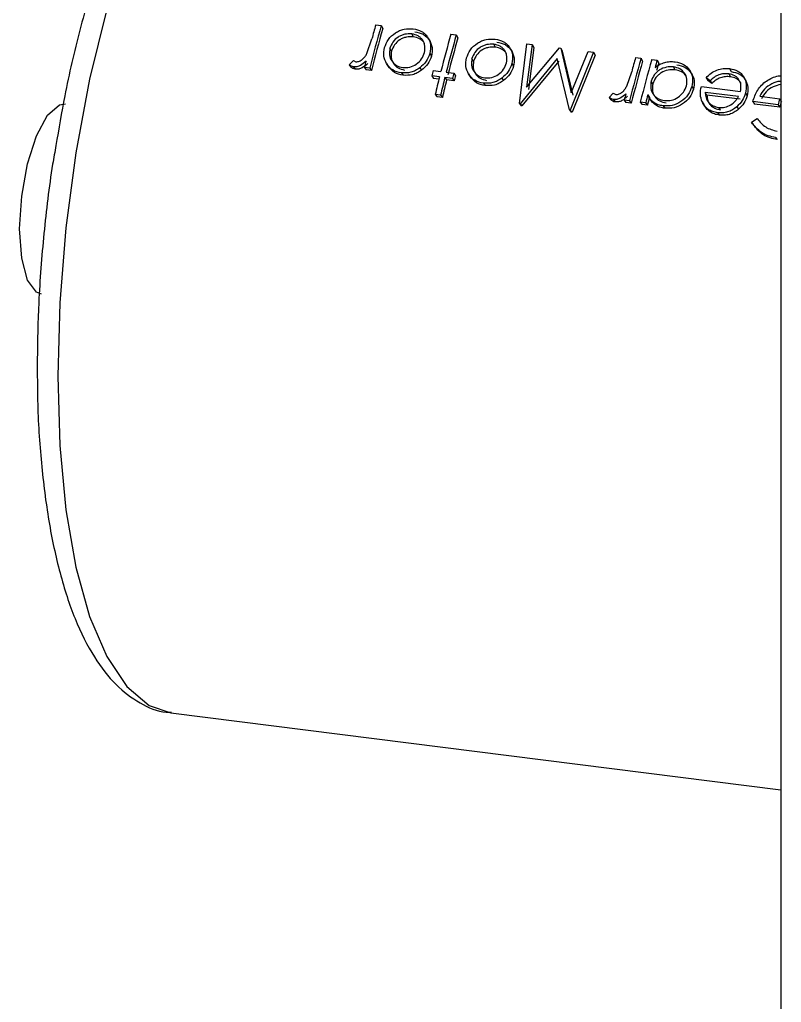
# Model space of a CAD drawing. Header units: millimetres. Extents: x -117 to 822, y -67 to 297.
# Drawn here: x 297.58 to 302.35, y 87.61 to 93.76 of the extents above; entities that cross this region are included whole.
import ezdxf

# ---------------------------------------------------------------- set-up
doc = ezdxf.new("R2010")
doc.units = ezdxf.units.MM

msp = doc.modelspace()

# ---------------------------------------------------------------- linework, layer by layer
at = {"color": 7, "linetype": 'Continuous', "lineweight": 25}
for p, q in [((302.3452, 96.4155), (302.3452, 80.6996)), ((299.8103, 93.7276), (299.8439, 93.7234)), ((299.8439, 93.7234), (299.8537, 93.705)), ((299.7549, 93.5485), (299.7854, 93.6393)), ((300.045, 93.6528), (300.0351, 93.6708)), ((300.2804, 93.6684), (300.314, 93.6642)), ((300.314, 93.6642), (300.3238, 93.6458)), ((299.9089, 93.5643), (299.8986, 93.581)), ((300.5583, 93.5881), (300.5484, 93.6061)), ((300.7089, 93.2346), (300.7553, 93.6086)), ((300.789, 93.6043), (300.7543, 93.3373)), ((300.7543, 93.3373), (300.9599, 93.5828)), ((300.7553, 93.6086), (300.789, 93.6043)), ((300.7989, 93.586), (300.7651, 93.3223)), ((300.789, 93.6043), (300.7989, 93.586)), ((300.9599, 93.5828), (300.9675, 93.5818)), ((300.9675, 93.5818), (301.0324, 93.3016)), ((300.9675, 93.5818), (300.9773, 93.5635)), ((300.148, 93.5493), (300.1583, 93.5326)), ((300.4222, 93.4996), (300.4119, 93.5163)), ((300.9457, 93.5179), (300.7138, 93.234)), ((301.0224, 93.1951), (300.9457, 93.5179)), ((300.9773, 93.5635), (301.0432, 93.2866)), ((301.1726, 93.556), (301.0272, 93.1945)), ((301.0324, 93.3016), (301.1388, 93.5603)), ((301.1825, 93.5376), (301.0383, 93.1808)), ((301.1388, 93.5603), (301.1726, 93.556)), ((301.1726, 93.556), (301.1825, 93.5376)), ((301.4365, 93.5228), (301.47, 93.5185)), ((301.47, 93.5185), (301.4799, 93.5002)), ((301.5372, 93.5101), (301.5708, 93.5058)), ((299.6439, 93.4776), (299.6696, 93.5041)), ((299.6439, 93.4776), (299.6547, 93.4625)), ((299.6696, 93.5041), (299.6856, 93.4971)), ((299.6708, 93.4645), (299.6816, 93.4496)), ((299.7723, 93.4567), (299.7387, 93.4609)), ((299.7387, 93.4609), (299.7495, 93.446)), ((299.7723, 93.4567), (299.7831, 93.4417)), ((299.8774, 93.4847), (299.8881, 93.4692)), ((300.0856, 93.4587), (300.0962, 93.4432)), ((300.6612, 93.4847), (300.6716, 93.468)), ((300.9558, 93.5003), (300.7249, 93.2203)), ((301.5708, 93.5058), (301.5806, 93.4875)), ((301.6834, 93.4464), (301.6734, 93.4644)), ((302.0246, 93.4534), (302.0344, 93.435)), ((299.7831, 93.4417), (299.7495, 93.446)), ((299.97, 93.4269), (299.9808, 93.4119)), ((300.2088, 93.4017), (300.1609, 93.4077)), ((300.1609, 93.4077), (300.1716, 93.3928)), ((300.1693, 93.4411), (300.2172, 93.4351)), ((300.2056, 93.3885), (300.1716, 93.3928)), ((300.2904, 93.3914), (300.2424, 93.3975)), ((300.2424, 93.3975), (300.2532, 93.3825)), ((300.2508, 93.4308), (300.2988, 93.4248)), ((300.2904, 93.3914), (300.3011, 93.3765)), ((300.2988, 93.4248), (300.3094, 93.4094)), ((300.3907, 93.42), (300.4013, 93.4045)), ((300.5988, 93.394), (300.6095, 93.3786)), ((301.3811, 93.3436), (301.4116, 93.4344)), ((301.9034, 93.378), (301.8778, 93.3969)), ((301.8778, 93.3969), (301.8879, 93.3794)), ((302.0196, 93.4208), (302.0296, 93.4028)), ((300.3011, 93.3765), (300.2532, 93.3825)), ((300.4833, 93.3622), (300.4941, 93.3473)), ((301.5446, 93.3578), (301.5343, 93.3745)), ((301.7882, 93.3412), (301.7985, 93.3245)), ((301.8478, 93.3417), (302.0924, 93.3108)), ((301.9136, 93.3607), (301.8879, 93.3794)), ((301.9034, 93.378), (301.9136, 93.3607)), ((300.2156, 93.2868), (300.1821, 93.291)), ((300.1821, 93.291), (300.1932, 93.2774)), ((300.2267, 93.2732), (300.1932, 93.2774)), ((300.2156, 93.2868), (300.2267, 93.2732)), ((301.2701, 93.2727), (301.2958, 93.2992)), ((301.2701, 93.2727), (301.2809, 93.2577)), ((301.2958, 93.2992), (301.3118, 93.2923)), ((301.5119, 93.2893), (301.5225, 93.2737)), ((302.0802, 93.2785), (301.8726, 93.3046)), ((301.883, 93.2883), (301.8726, 93.3046)), ((302.0906, 93.2621), (301.883, 93.2883)), ((302.1243, 93.3003), (302.1346, 93.2836)), ((302.2134, 93.2811), (302.3381, 93.2654)), ((302.3381, 93.2654), (302.3452, 93.254)), ((300.7138, 93.234), (300.7089, 93.2346)), ((300.7089, 93.2346), (300.72, 93.2209)), ((300.7138, 93.234), (300.7249, 93.2203)), ((300.7249, 93.2203), (300.72, 93.2209)), ((301.297, 93.2597), (301.3078, 93.2448)), ((301.3985, 93.2518), (301.3649, 93.256)), ((301.3649, 93.256), (301.3757, 93.2411)), ((301.4093, 93.2368), (301.3757, 93.2411)), ((301.3985, 93.2518), (301.4093, 93.2368)), ((301.4992, 93.2391), (301.4656, 93.2434)), ((301.4656, 93.2434), (301.4764, 93.2284)), ((301.51, 93.2242), (301.4764, 93.2284)), ((301.4992, 93.2391), (301.51, 93.2242)), ((301.6087, 93.2204), (301.6194, 93.2055)), ((301.8531, 93.2447), (301.8637, 93.2292)), ((301.967, 93.1957), (301.9564, 93.211)), ((302.0694, 93.2146), (302.08, 93.199)), ((302.3282, 93.2278), (302.1699, 93.2477)), ((302.1699, 93.2477), (302.1803, 93.2316)), ((302.3386, 93.2116), (302.1803, 93.2316)), ((302.3282, 93.2278), (302.3386, 93.2116)), ((301.0272, 93.1945), (301.0224, 93.1951)), ((301.0224, 93.1951), (301.0335, 93.1814)), ((301.0272, 93.1945), (301.0383, 93.1808)), ((301.0383, 93.1808), (301.0335, 93.1814)), ((301.9497, 93.1774), (301.9605, 93.1625)), ((302.1617, 93.1177), (302.1972, 93.1413)), ((302.1617, 93.1177), (302.1726, 93.1032)), ((302.3121, 93.0226), (302.3232, 93.0091)), ((297.6912, 91.6329), (297.6902, 91.5916)), ((297.6902, 91.5916), (297.6924, 91.4368)), ((298.528, 89.4201), (302.3452, 88.9392))]:
    msp.add_line(p, q, dxfattribs=at)
at = {"color": 8, "linetype": 'Continuous', "lineweight": 25, "flags": 128}
for points in [[(299.303, 95.5715), (299.2059, 95.5702), (299.0412, 95.5101), (298.8735, 95.3794), (298.7068, 95.181), (298.545, 94.9198), (298.3919, 94.6017), (298.251, 94.2343), (298.1258, 93.8261), (298.019, 93.3867), (297.9333, 92.9265), (297.8705, 92.4561), (297.8323, 91.9867), (297.8195, 91.5292)], [(297.8195, 91.5292), (297.8323, 91.0944), (297.8705, 90.6924), (297.9333, 90.3327), (298.019, 90.0237), (298.1258, 89.7727), (298.251, 89.5854), (298.3919, 89.4664), (298.528, 89.4201)]]:
    msp.add_lwpolyline(points, dxfattribs=at)
at = {"color": 7, "linetype": 'Continuous', "lineweight": 25, "flags": 128}
for points in [[(302.123, 93.383), (302.1179, 93.3922), (302.1128, 93.4013)], [(297.5808, 92.4502), (297.5936, 92.6549), (297.6305, 92.8576), (297.6869, 93.0336), (297.7561, 93.1619), (297.8298, 93.2268), (297.868, 93.2325)], [(301.5331, 93.2561), (301.5384, 93.2486), (301.5436, 93.2411)], [(301.8743, 93.2131), (301.8795, 93.2057), (301.8847, 93.1982)], [(297.718, 92.042), (297.6869, 92.0538), (297.6305, 92.1303), (297.5936, 92.268), (297.5808, 92.4502)]]:
    msp.add_lwpolyline(points, dxfattribs=at)
at = {"color": 7, "linetype": 'Continuous', "lineweight": 25}
for centre, radius, start, end in [((307.1917, 91.609), 7.6459, 163.94665, 166.01605), ((307.1079, 91.6176), 7.5485, 163.94665, 166.01605), ((306.9066, 91.6835), 7.3849, 163.93064, 164.64248), ((307.5829, 91.5665), 7.5989, 163.94266, 165.76544), ((307.6164, 91.5623), 7.5989, 163.94266, 165.76544), ((307.5333, 91.5707), 7.5021, 163.94266, 165.76544), ((308.8178, 91.4042), 7.6459, 163.94665, 166.01605), ((308.5328, 91.4786), 7.3849, 163.93064, 164.64248), ((308.885, 91.3957), 7.6459, 163.94665, 166.01605), ((307.4733, 91.5324), 7.9714, 165.70312, 165.99943), ((308.7341, 91.4127), 7.5485, 163.94665, 166.01605), ((308.603, 91.4799), 7.3183, 163.92901, 164.29761), ((308.5233, 91.4874), 7.225, 163.92901, 164.29761), ((307.9041, 91.477), 7.9803, 165.75231, 165.99933), ((308.131, 91.4267), 8.1647, 166.00139, 166.80073), ((308.1646, 91.4224), 8.1647, 166.00139, 166.80073), ((308.0336, 91.4607), 7.9803, 165.75231, 165.99933), ((307.9457, 91.4704), 7.8786, 165.75231, 165.99933), ((308.0745, 91.4326), 8.0607, 166.00139, 166.80073), ((309.0995, 91.3275), 7.9714, 165.70312, 165.99943), ((309.2205, 91.3139), 7.9576, 165.62674, 165.99962), ((309.1329, 91.3235), 7.8563, 165.62674, 165.99962), ((309.8014, 91.2706), 7.7252, 165.03608, 165.32456), ((309.7166, 91.2795), 7.6268, 165.03608, 165.32456)]:
    msp.add_arc(centre, radius, start, end, dxfattribs=at)
for points, knots in [([(299.295, 95.5645), (299.2572, 95.5694), (299.1594, 95.5821), (299.0016, 95.5314), (298.8315, 95.4303), (298.6644, 95.2705), (298.4998, 95.0507), (298.3425, 94.7737), (298.1978, 94.4506), (298.0679, 94.0902), (297.9552, 93.699), (297.8668, 93.3237), (297.8254, 93.0759), (297.808, 92.9718)], [0, 0, 0, 0, 0.052265, 0.135352, 0.221734, 0.317022, 0.419515, 0.523122, 0.625461, 0.726726, 0.827286, 0.927411, 1, 1, 1, 1]), ([(299.8649, 93.585), (299.8718, 93.6028), (299.8855, 93.6384), (299.9239, 93.6726), (299.9586, 93.6921), (299.9965, 93.7049), (300.025, 93.7037), (300.0441, 93.7029)], [0, 0, 0, 0, 0.251113, 0.501515, 0.628255, 0.751715, 1, 1, 1, 1]), ([(300.0441, 93.7029), (300.0623, 93.699), (300.0896, 93.6932), (300.1178, 93.6721), (300.1395, 93.6456), (300.1568, 93.6043), (300.1509, 93.5677), (300.148, 93.5493)], [0, 0, 0, 0, 0.248295, 0.372091, 0.498473, 0.748881, 1, 1, 1, 1]), ([(300.0351, 93.6708), (300.0205, 93.6712), (299.9986, 93.6719), (299.9698, 93.6623), (299.9431, 93.648), (299.9144, 93.6215), (299.9039, 93.5945), (299.8986, 93.581)], [0, 0, 0, 0, 0.248699, 0.374923, 0.498516, 0.748889, 1, 1, 1, 1]), ([(300.045, 93.6528), (300.0305, 93.6532), (300.0086, 93.6539), (299.9798, 93.6445), (299.9532, 93.6305), (299.9246, 93.6043), (299.9141, 93.5776), (299.9089, 93.5643)], [0, 0, 0, 0, 0.250192, 0.376886, 0.500639, 0.750376, 1, 1, 1, 1]), ([(300.1145, 93.5538), (300.1166, 93.5677), (300.1208, 93.5955), (300.1084, 93.6273), (300.0912, 93.6471), (300.0696, 93.663), (300.0488, 93.6677), (300.0351, 93.6708)], [0, 0, 0, 0, 0.251138, 0.501439, 0.62586, 0.751691, 1, 1, 1, 1]), ([(300.1158, 93.6082), (300.1151, 93.6102), (300.1123, 93.6184), (300.1008, 93.6291), (300.0797, 93.6451), (300.0589, 93.6497), (300.045, 93.6528)], [0, 0, 0, 0, 0.075403, 0.305464, 0.538701, 1, 1, 1, 1]), ([(300.0539, 93.6845), (300.0721, 93.6806), (300.0994, 93.6748), (300.1277, 93.654), (300.1495, 93.6278), (300.1669, 93.587), (300.1612, 93.5507), (300.1583, 93.5326)], [0, 0, 0, 0, 0.2498, 0.374034, 0.500572, 0.750365, 1, 1, 1, 1]), ([(300.1478, 93.6265), (300.1461, 93.6296), (300.1426, 93.6358), (300.1392, 93.642), (300.1374, 93.6451)], [0, 0, 0, 0, 0.499999, 1, 1, 1, 1]), ([(300.3782, 93.5203), (300.3851, 93.5381), (300.3988, 93.5737), (300.4372, 93.608), (300.4719, 93.6274), (300.5097, 93.6403), (300.5383, 93.639), (300.5574, 93.6382)], [0, 0, 0, 0, 0.251113, 0.501515, 0.628255, 0.751715, 1, 1, 1, 1]), ([(300.5574, 93.6382), (300.5756, 93.6344), (300.6029, 93.6285), (300.6311, 93.6074), (300.6528, 93.5809), (300.67, 93.5396), (300.6642, 93.503), (300.6612, 93.4847)], [0, 0, 0, 0, 0.248295, 0.372091, 0.498473, 0.748881, 1, 1, 1, 1]), ([(299.8774, 93.4847), (299.8701, 93.5003), (299.8555, 93.5316), (299.8618, 93.5672), (299.8649, 93.585)], [0, 0, 0, 0, 0.499153, 1, 1, 1, 1]), ([(299.8986, 93.581), (299.8963, 93.5668), (299.8917, 93.5386), (299.9083, 93.5005), (299.9368, 93.4702), (299.9647, 93.4635), (299.9786, 93.4602)], [0, 0, 0, 0, 0.251539, 0.502116, 0.751547, 1, 1, 1, 1]), ([(300.5484, 93.6061), (300.5338, 93.6066), (300.5119, 93.6072), (300.483, 93.5977), (300.4564, 93.5834), (300.4277, 93.5568), (300.4171, 93.5298), (300.4119, 93.5163)], [0, 0, 0, 0, 0.248699, 0.374923, 0.498516, 0.748889, 1, 1, 1, 1]), ([(300.5583, 93.5881), (300.5438, 93.5886), (300.5219, 93.5892), (300.4931, 93.5799), (300.4665, 93.5658), (300.4379, 93.5397), (300.4274, 93.513), (300.4222, 93.4996)], [0, 0, 0, 0, 0.250192, 0.376886, 0.500639, 0.750376, 1, 1, 1, 1]), ([(300.6277, 93.4891), (300.6299, 93.503), (300.6341, 93.5308), (300.6216, 93.5626), (300.6045, 93.5824), (300.5829, 93.5983), (300.5621, 93.603), (300.5484, 93.6061)], [0, 0, 0, 0, 0.2511379, 0.5014391, 0.6258595, 0.751691, 1, 1, 1, 1]), ([(300.6291, 93.5435), (300.6284, 93.5455), (300.6256, 93.5538), (300.6141, 93.5644), (300.593, 93.5805), (300.5722, 93.5851), (300.5583, 93.5881)], [0, 0, 0, 0, 0.075403, 0.305464, 0.538701, 1, 1, 1, 1]), ([(300.5672, 93.6198), (300.5854, 93.616), (300.6127, 93.6102), (300.641, 93.5893), (300.6627, 93.5631), (300.6802, 93.5223), (300.6744, 93.4861), (300.6716, 93.468)], [0, 0, 0, 0, 0.2497998, 0.3740336, 0.5005719, 0.7503648, 1, 1, 1, 1]), ([(300.6611, 93.5618), (300.6594, 93.5649), (300.6559, 93.5711), (300.6525, 93.5773), (300.6507, 93.5804)], [0, 0, 0, 0, 0.499999, 1, 1, 1, 1]), ([(299.6856, 93.4971), (299.6894, 93.497), (299.6967, 93.4967), (299.7113, 93.5014), (299.728, 93.5115), (299.7434, 93.529), (299.7511, 93.542), (299.7549, 93.5485)], [0, 0, 0, 0, 0.128035, 0.24649, 0.497742, 0.748406, 1, 1, 1, 1]), ([(299.9089, 93.5643), (299.9066, 93.5503), (299.9021, 93.5224), (299.919, 93.4847), (299.9475, 93.4547), (299.9753, 93.4482), (299.9892, 93.4449)], [0, 0, 0, 0, 0.250057, 0.500047, 0.750052, 1, 1, 1, 1]), ([(299.9786, 93.4602), (299.9932, 93.4599), (300.0226, 93.4593), (300.0644, 93.4807), (300.099, 93.5125), (300.1093, 93.54), (300.1145, 93.5538)], [0, 0, 0, 0, 0.248446, 0.497843, 0.748458, 1, 1, 1, 1]), ([(300.148, 93.5493), (300.1418, 93.5319), (300.1294, 93.4972), (300.1001, 93.4715), (300.0856, 93.4587)], [0, 0, 0, 0, 0.500825, 1, 1, 1, 1]), ([(300.1583, 93.5326), (300.1521, 93.5155), (300.1398, 93.4811), (300.1107, 93.4558), (300.0962, 93.4432)], [0, 0, 0, 0, 0.500026, 1, 1, 1, 1]), ([(300.3907, 93.42), (300.3834, 93.4356), (300.3687, 93.4669), (300.3751, 93.5025), (300.3782, 93.5203)], [0, 0, 0, 0, 0.499153, 1, 1, 1, 1]), ([(300.4119, 93.5163), (300.4096, 93.5022), (300.4049, 93.4739), (300.4216, 93.4359), (300.4501, 93.4055), (300.4779, 93.3989), (300.4919, 93.3956)], [0, 0, 0, 0, 0.251539, 0.502116, 0.751547, 1, 1, 1, 1]), ([(299.6708, 93.4645), (299.6658, 93.4658), (299.6557, 93.4682), (299.6478, 93.4744), (299.6439, 93.4776)], [0, 0, 0, 0, 0.4989469, 1, 1, 1, 1]), ([(299.6816, 93.4496), (299.6766, 93.4508), (299.6664, 93.4533), (299.6586, 93.4594), (299.6547, 93.4625)], [0, 0, 0, 0, 0.499452, 1, 1, 1, 1]), ([(299.7488, 93.5009), (299.7377, 93.4906), (299.721, 93.4751), (299.6924, 93.4641), (299.678, 93.4644), (299.6708, 93.4645)], [0, 0, 0, 0, 0.501075, 0.751005, 1, 1, 1, 1]), ([(299.7594, 93.4854), (299.7483, 93.4752), (299.7317, 93.4599), (299.7032, 93.4491), (299.6888, 93.4495), (299.6816, 93.4496)], [0, 0, 0, 0, 0.499663, 0.749983, 1, 1, 1, 1]), ([(299.97, 93.4269), (299.9507, 93.4311), (299.9118, 93.4397), (299.8889, 93.4697), (299.8774, 93.4847)], [0, 0, 0, 0, 0.499178, 1, 1, 1, 1]), ([(299.8837, 93.4753), (299.8853, 93.4729), (299.8886, 93.4682), (299.8918, 93.4635), (299.8935, 93.4612)], [0, 0, 0, 0, 0.499978, 1, 1, 1, 1]), ([(299.9808, 93.4119), (299.9614, 93.4162), (299.9227, 93.4247), (299.8996, 93.4544), (299.8881, 93.4692)], [0, 0, 0, 0, 0.500165, 1, 1, 1, 1]), ([(300.0856, 93.4587), (300.0769, 93.4528), (300.0595, 93.441), (300.0203, 93.4256), (299.9901, 93.4263), (299.97, 93.4269)], [0, 0, 0, 0, 0.2515078, 0.5022584, 1, 1, 1, 1]), ([(300.4222, 93.4996), (300.4199, 93.4856), (300.4154, 93.4577), (300.4322, 93.42), (300.4608, 93.3901), (300.4886, 93.3835), (300.5025, 93.3802)], [0, 0, 0, 0, 0.250057, 0.500047, 0.750052, 1, 1, 1, 1]), ([(300.4919, 93.3956), (300.5065, 93.3953), (300.5359, 93.3947), (300.5777, 93.4161), (300.6123, 93.4478), (300.6226, 93.4753), (300.6277, 93.4891)], [0, 0, 0, 0, 0.2484457, 0.4978434, 0.7484578, 1, 1, 1, 1]), ([(300.6612, 93.4847), (300.655, 93.4673), (300.6426, 93.4326), (300.6134, 93.4069), (300.5988, 93.394)], [0, 0, 0, 0, 0.500825, 1, 1, 1, 1]), ([(300.6716, 93.468), (300.6654, 93.4508), (300.6531, 93.4164), (300.624, 93.3912), (300.6095, 93.3786)], [0, 0, 0, 0, 0.500026, 1, 1, 1, 1]), ([(301.6734, 93.4644), (301.6587, 93.4647), (301.6292, 93.4654), (301.5925, 93.4504), (301.568, 93.4319), (301.5472, 93.4091), (301.5394, 93.3883), (301.5343, 93.3745)], [0, 0, 0, 0, 0.2480655, 0.4974441, 0.6222719, 0.7488602, 1, 1, 1, 1]), ([(301.6834, 93.4464), (301.6687, 93.4467), (301.6392, 93.4474), (301.6026, 93.4327), (301.5781, 93.4144), (301.5574, 93.392), (301.5497, 93.3715), (301.5446, 93.3578)], [0, 0, 0, 0, 0.2495208, 0.4995767, 0.6242657, 0.7503889, 1, 1, 1, 1]), ([(301.5579, 93.4605), (301.5672, 93.4672), (301.5859, 93.4804), (301.618, 93.493), (301.6458, 93.4975), (301.6677, 93.498), (301.6784, 93.4969), (301.6838, 93.4963)], [0, 0, 0, 0, 0.250922, 0.500905, 0.750363, 0.875175, 1, 1, 1, 1]), ([(301.7547, 93.3458), (301.7566, 93.3599), (301.7605, 93.3881), (301.7446, 93.4259), (301.7151, 93.4544), (301.6873, 93.4611), (301.6734, 93.4644)], [0, 0, 0, 0, 0.251303, 0.502026, 0.751426, 1, 1, 1, 1]), ([(301.6838, 93.4963), (301.7021, 93.4922), (301.7386, 93.4838), (301.7761, 93.4456), (301.7974, 93.3966), (301.7912, 93.3597), (301.7882, 93.3412)], [0, 0, 0, 0, 0.248572, 0.497975, 0.748498, 1, 1, 1, 1]), ([(301.6936, 93.4779), (301.7119, 93.4738), (301.7484, 93.4655), (301.786, 93.4278), (301.8075, 93.3793), (301.8015, 93.3428), (301.7985, 93.3245)], [0, 0, 0, 0, 0.2500619, 0.5000567, 0.7499848, 1, 1, 1, 1]), ([(301.8778, 93.3969), (301.8875, 93.4068), (301.9069, 93.4265), (301.9444, 93.4463), (301.985, 93.4563), (302.0114, 93.4544), (302.0246, 93.4534)], [0, 0, 0, 0, 0.251405, 0.501507, 0.750784, 1, 1, 1, 1]), ([(302.0246, 93.4534), (302.0426, 93.4497), (302.0697, 93.4441), (302.0977, 93.4232), (302.1181, 93.3961), (302.133, 93.3545), (302.1272, 93.3184), (302.1243, 93.3003)], [0, 0, 0, 0, 0.248237, 0.372631, 0.49831, 0.748856, 1, 1, 1, 1]), ([(300.0962, 93.4432), (300.0875, 93.4374), (300.0702, 93.4258), (300.031, 93.4106), (300.0009, 93.4114), (299.9808, 93.4119)], [0, 0, 0, 0, 0.250687, 0.501259, 1, 1, 1, 1]), ([(300.4833, 93.3622), (300.4639, 93.3665), (300.4251, 93.3751), (300.4022, 93.405), (300.3907, 93.42)], [0, 0, 0, 0, 0.499178, 1, 1, 1, 1]), ([(300.397, 93.4106), (300.3986, 93.4082), (300.4019, 93.4035), (300.4051, 93.3988), (300.4067, 93.3965)], [0, 0, 0, 0, 0.499978, 1, 1, 1, 1]), ([(300.4941, 93.3473), (300.4747, 93.3515), (300.436, 93.36), (300.4129, 93.3897), (300.4013, 93.4045)], [0, 0, 0, 0, 0.500165, 1, 1, 1, 1]), ([(300.5988, 93.394), (300.5901, 93.3881), (300.5728, 93.3763), (300.5336, 93.3609), (300.5034, 93.3617), (300.4833, 93.3622)], [0, 0, 0, 0, 0.251508, 0.502258, 1, 1, 1, 1]), ([(301.755, 93.4002), (301.7542, 93.4024), (301.7488, 93.417), (301.7241, 93.4361), (301.6969, 93.443), (301.6834, 93.4464)], [0, 0, 0, 0, 0.082981, 0.541466, 1, 1, 1, 1]), ([(301.7889, 93.417), (301.7872, 93.4201), (301.7837, 93.4262), (301.7803, 93.4324), (301.7785, 93.4355)], [0, 0, 0, 0, 0.499999, 1, 1, 1, 1]), ([(302.0196, 93.4208), (302.0093, 93.4213), (301.9886, 93.4225), (301.9568, 93.4154), (301.9274, 93.4001), (301.9114, 93.3854), (301.9034, 93.378)], [0, 0, 0, 0, 0.248673, 0.498686, 0.748434, 1, 1, 1, 1]), ([(302.0296, 93.4028), (302.0192, 93.4033), (301.9986, 93.4045), (301.9669, 93.3976), (301.9375, 93.3825), (301.9216, 93.368), (301.9136, 93.3607)], [0, 0, 0, 0, 0.249558, 0.500086, 0.749537, 1, 1, 1, 1]), ([(302.0924, 93.3108), (302.0946, 93.3239), (302.0978, 93.3434), (302.0918, 93.3677), (302.0835, 93.3843), (302.0717, 93.3985), (302.0519, 93.4137), (302.0325, 93.4179), (302.0196, 93.4208)], [0, 0, 0, 0, 0.251096, 0.376782, 0.502167, 0.628943, 0.752086, 1, 1, 1, 1]), ([(302.0954, 93.3615), (302.0946, 93.3631), (302.0912, 93.3702), (302.0816, 93.3806), (302.0619, 93.3958), (302.0425, 93.4), (302.0296, 93.4028)], [0, 0, 0, 0, 0.067398, 0.304124, 0.534719, 1, 1, 1, 1]), ([(302.0344, 93.435), (302.0525, 93.4313), (302.0795, 93.4257), (302.1076, 93.405), (302.128, 93.3783), (302.1431, 93.3372), (302.1375, 93.3015), (302.1346, 93.2836)], [0, 0, 0, 0, 0.2497839, 0.3746307, 0.5004353, 0.7503038, 1, 1, 1, 1]), ([(302.1699, 93.2477), (302.1782, 93.2722), (302.1908, 93.3089), (302.2241, 93.3508), (302.2549, 93.3772), (302.2904, 93.3963), (302.3215, 93.4083), (302.3398, 93.4082), (302.3452, 93.4082)], [0, 0, 0, 0, 0.312704, 0.470009, 0.625107, 0.780344, 0.935779, 1, 1, 1, 1]), ([(300.6095, 93.3786), (300.6008, 93.3727), (300.5835, 93.3611), (300.5443, 93.3459), (300.5142, 93.3467), (300.4941, 93.3473)], [0, 0, 0, 0, 0.250687, 0.501259, 1, 1, 1, 1]), ([(301.3118, 93.2923), (301.3156, 93.2921), (301.3228, 93.2918), (301.3375, 93.2965), (301.3541, 93.3066), (301.3696, 93.3241), (301.3772, 93.3371), (301.3811, 93.3436)], [0, 0, 0, 0, 0.128035, 0.24649, 0.497742, 0.748406, 1, 1, 1, 1]), ([(301.5343, 93.3745), (301.5318, 93.3602), (301.5282, 93.3389), (301.5358, 93.312), (301.5488, 93.2882), (301.5742, 93.2633), (301.6025, 93.257), (301.6166, 93.2538)], [0, 0, 0, 0, 0.251289, 0.37536, 0.502738, 0.751681, 1, 1, 1, 1]), ([(301.5446, 93.3578), (301.5422, 93.3437), (301.5386, 93.3226), (301.5463, 93.2961), (301.5594, 93.2725), (301.5849, 93.2479), (301.6132, 93.2416), (301.6273, 93.2385)], [0, 0, 0, 0, 0.249775, 0.373399, 0.500631, 0.750198, 1, 1, 1, 1]), ([(301.7882, 93.3412), (301.7813, 93.3231), (301.7676, 93.287), (301.7214, 93.246), (301.6663, 93.2189), (301.6279, 93.2199), (301.6087, 93.2204)], [0, 0, 0, 0, 0.251403, 0.501963, 0.751399, 1, 1, 1, 1]), ([(301.6166, 93.2538), (301.6313, 93.2535), (301.6607, 93.2529), (301.7036, 93.2725), (301.7383, 93.3047), (301.7492, 93.3321), (301.7547, 93.3458)], [0, 0, 0, 0, 0.248675, 0.497985, 0.749436, 1, 1, 1, 1]), ([(301.7985, 93.3245), (301.7917, 93.3067), (301.778, 93.271), (301.732, 93.2305), (301.677, 93.2039), (301.6386, 93.205), (301.6194, 93.2055)], [0, 0, 0, 0, 0.2499, 0.499885, 0.749925, 1, 1, 1, 1]), ([(301.8531, 93.2447), (301.8479, 93.2603), (301.8375, 93.2914), (301.8444, 93.3249), (301.8478, 93.3417)], [0, 0, 0, 0, 0.498805, 1, 1, 1, 1]), ([(302.3452, 93.3736), (302.3435, 93.3736), (302.3243, 93.3738), (302.2871, 93.3593), (302.2395, 93.3286), (302.2221, 93.297), (302.2134, 93.2811)], [0, 0, 0, 0, 0.030572, 0.352588, 0.67564, 1, 1, 1, 1]), ([(302.3452, 93.3542), (302.3293, 93.3504), (302.2957, 93.3425), (302.2498, 93.3111), (302.2324, 93.28), (302.2237, 93.2645)], [0, 0, 0, 0, 0.311733, 0.655949, 1, 1, 1, 1]), ([(301.297, 93.2597), (301.292, 93.2609), (301.2818, 93.2633), (301.274, 93.2696), (301.2701, 93.2727)], [0, 0, 0, 0, 0.498947, 1, 1, 1, 1]), ([(301.375, 93.296), (301.3639, 93.2857), (301.3472, 93.2702), (301.3186, 93.2592), (301.3042, 93.2595), (301.297, 93.2597)], [0, 0, 0, 0, 0.501075, 0.751005, 1, 1, 1, 1]), ([(301.3856, 93.2805), (301.3745, 93.2703), (301.3579, 93.255), (301.3294, 93.2443), (301.315, 93.2446), (301.3078, 93.2448)], [0, 0, 0, 0, 0.499663, 0.749983, 1, 1, 1, 1]), ([(301.6087, 93.2204), (301.5981, 93.2223), (301.5768, 93.2262), (301.5486, 93.2406), (301.5299, 93.2585), (301.5185, 93.2755), (301.5141, 93.2847), (301.5119, 93.2893)], [0, 0, 0, 0, 0.249293, 0.498728, 0.748633, 0.8742, 1, 1, 1, 1]), ([(301.6194, 93.2055), (301.6088, 93.2074), (301.5876, 93.2112), (301.5594, 93.2255), (301.5406, 93.2432), (301.5292, 93.26), (301.5247, 93.2691), (301.5225, 93.2737)], [0, 0, 0, 0, 0.250051, 0.499939, 0.749631, 0.874783, 1, 1, 1, 1]), ([(301.8726, 93.3046), (301.8732, 93.2929), (301.8742, 93.2753), (301.8835, 93.2542), (301.8974, 93.2363), (301.9212, 93.2188), (301.9446, 93.2136), (301.9564, 93.211)], [0, 0, 0, 0, 0.251472, 0.376204, 0.502277, 0.751438, 1, 1, 1, 1]), ([(301.883, 93.2883), (301.8837, 93.2766), (301.8847, 93.2593), (301.8941, 93.2384), (301.9081, 93.2207), (301.9319, 93.2034), (301.9553, 93.1983), (301.967, 93.1957)], [0, 0, 0, 0, 0.250013, 0.37436, 0.500374, 0.750195, 1, 1, 1, 1]), ([(302.0333, 93.2275), (302.0428, 93.2347), (302.0618, 93.249), (302.074, 93.2686), (302.0802, 93.2785)], [0, 0, 0, 0, 0.498364, 1, 1, 1, 1]), ([(302.1243, 93.3003), (302.1187, 93.2843), (302.1075, 93.2523), (302.0821, 93.2271), (302.0694, 93.2146)], [0, 0, 0, 0, 0.500683, 1, 1, 1, 1]), ([(302.1346, 93.2836), (302.1291, 93.2678), (302.118, 93.2361), (302.0926, 93.2114), (302.08, 93.199)], [0, 0, 0, 0, 0.50002, 1, 1, 1, 1]), ([(301.3078, 93.2448), (301.3027, 93.246), (301.2926, 93.2484), (301.2848, 93.2546), (301.2809, 93.2577)], [0, 0, 0, 0, 0.499452, 1, 1, 1, 1]), ([(301.9497, 93.1774), (301.9392, 93.1793), (301.9183, 93.1831), (301.8903, 93.1973), (301.8717, 93.2148), (301.86, 93.2312), (301.8554, 93.2402), (301.8531, 93.2447)], [0, 0, 0, 0, 0.249299, 0.498713, 0.748704, 0.874246, 1, 1, 1, 1]), ([(301.9605, 93.1625), (301.95, 93.1644), (301.929, 93.1682), (301.9011, 93.1823), (301.8824, 93.1996), (301.8706, 93.2158), (301.866, 93.2247), (301.8637, 93.2292)], [0, 0, 0, 0, 0.250025, 0.499865, 0.74964, 0.874794, 1, 1, 1, 1]), ([(302.0694, 93.2146), (302.0606, 93.2078), (302.0433, 93.1942), (302.0127, 93.1813), (301.9809, 93.175), (301.9601, 93.1766), (301.9497, 93.1774)], [0, 0, 0, 0, 0.250995, 0.501052, 0.75057, 1, 1, 1, 1]), ([(301.9564, 93.211), (301.9696, 93.2104), (301.996, 93.2091), (302.0208, 93.2214), (302.0333, 93.2275)], [0, 0, 0, 0, 0.499419, 1, 1, 1, 1]), ([(302.08, 93.199), (302.0713, 93.1923), (302.0539, 93.1789), (302.0234, 93.1662), (301.9916, 93.1601), (301.9709, 93.1617), (301.9605, 93.1625)], [0, 0, 0, 0, 0.250062, 0.499928, 0.749863, 1, 1, 1, 1]), ([(302.1972, 93.1413), (302.2134, 93.1216), (302.2457, 93.0822), (302.2969, 93.0682), (302.3224, 93.0612)], [0, 0, 0, 0, 0.501442, 1, 1, 1, 1]), ([(302.3121, 93.0226), (302.2966, 93.0255), (302.2656, 93.0312), (302.2096, 93.0587), (302.1809, 93.0941), (302.1617, 93.1177)], [0, 0, 0, 0, 0.249892, 0.499956, 1, 1, 1, 1]), ([(302.1705, 93.1056), (302.1721, 93.1036), (302.1751, 93.0995), (302.1782, 93.0955), (302.1797, 93.0935)], [0, 0, 0, 0, 0.499991, 1, 1, 1, 1]), ([(302.3232, 93.0091), (302.3078, 93.0119), (302.2768, 93.0176), (302.2207, 93.0448), (302.1918, 93.0798), (302.1726, 93.1032)], [0, 0, 0, 0, 0.250487, 0.50087, 1, 1, 1, 1]), ([(297.808, 92.9718), (297.801, 92.9329), (297.7682, 92.7521), (297.7306, 92.4205), (297.6968, 92.0088), (297.693, 91.751), (297.6912, 91.6329)], [0, 0, 0, 0, 0.087728, 0.408441, 0.729182, 1, 1, 1, 1]), ([(297.6924, 91.4368), (297.6927, 91.4167), (297.6946, 91.2597), (297.7138, 90.98), (297.7598, 90.6159), (297.83, 90.2886), (297.9239, 90.0018), (298.0398, 89.7696), (298.1749, 89.5938), (298.327, 89.4809), (298.4509, 89.4232), (298.5198, 89.4244), (298.5307, 89.4245)], [0, 0, 0, 0, 0.018349, 0.143851, 0.269927, 0.396928, 0.525363, 0.655892, 0.774299, 0.881183, 0.981206, 1, 1, 1, 1])]:
    msp.add_open_spline(points, degree=3, knots=knots, dxfattribs=at)

doc.saveas('drawing.dxf')
